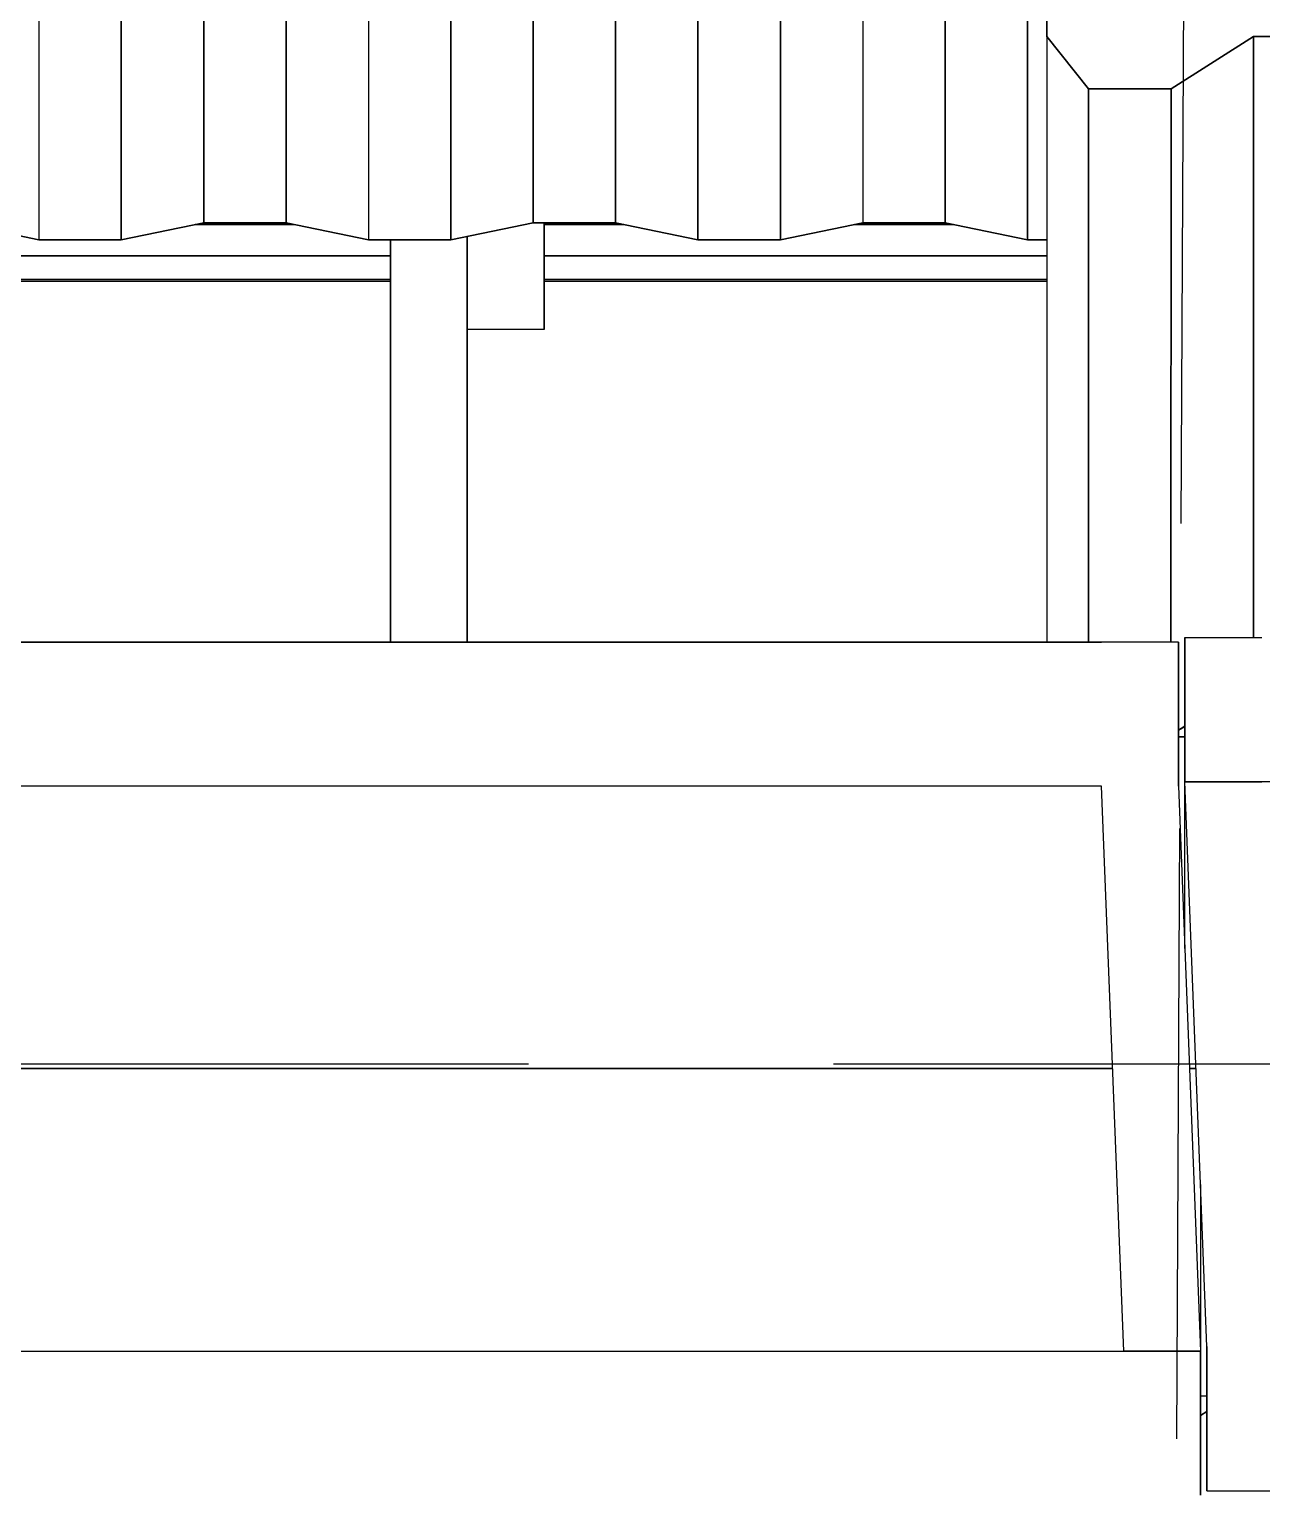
# Model space of a CAD drawing. Header units: millimetres. Extents: x -4997 to -4876, y -8737 to -8661.
# Drawn here: x -4935.351 to -4934.069, y -8701.468 to -8699.947 of the extents above; entities that cross this region are included whole.
import ezdxf

# ---------------------------------------------------------------- set-up
doc = ezdxf.new("R2010")
doc.units = ezdxf.units.MM
doc.header["$LTSCALE"] = 0.1
doc.linetypes.add('HIDDEN', pattern=[9.525, 6.35, -3.175])
for name, color, linetype in [('cobertura nova', 4, 'Continuous'), ('hachuras cobertura', 251, 'Continuous'), ('imagem', 7, 'Continuous'), ('layout cobertura', 251, 'Continuous')]:
    doc.layers.add(name, color=color, linetype=linetype)
picture_1 = doc.add_image_def('image1.jpg', size_in_pixel=(1920, 1080))

msp = doc.modelspace()

# ---------------------------------------------------------------- linework, layer by layer
at = {"layer": 'cobertura nova'}
for p, q in [((-4934.2927, -8699.9544), (-4934.2926, -8699.8847)), ((-4934.2926, -8699.8847), (-4934.2927, -8699.9544)), ((-4934.2493, -8700.0088), (-4934.2927, -8699.9544)), ((-4934.2927, -8699.9544), (-4934.2927, -8700.5846)), ((-4934.2927, -8699.9544), (-4934.2493, -8700.0088)), ((-4934.0778, -8699.9544), (-4934.1635, -8700.0088)), ((-4934.1635, -8700.0088), (-4934.0778, -8699.9544)), ((-4933.9921, -8699.9544), (-4934.0778, -8699.9544)), ((-4934.0778, -8699.9544), (-4934.0778, -8699.9544)), ((-4934.0778, -8699.9544), (-4933.9921, -8699.9544)), ((-4934.1635, -8700.0088), (-4934.2493, -8700.0088)), ((-4934.2493, -8700.0088), (-4934.2493, -8700.0088)), ((-4934.2493, -8700.0088), (-4934.1635, -8700.0088)), ((-4934.1635, -8700.0088), (-4934.1635, -8700.0088)), ((-4935.4272, -8700.1483), (-4935.3415, -8700.166)), ((-4935.3415, -8700.166), (-4935.4272, -8700.1483)), ((-4935.2558, -8700.166), (-4935.17, -8700.1483)), ((-4935.17, -8700.1483), (-4935.2558, -8700.166)), ((-4935.1787, -8700.1501), (-4935.0757, -8700.1501)), ((-4935.0757, -8700.1501), (-4935.1787, -8700.1501)), ((-4935.17, -8700.1483), (-4935.0843, -8700.1483)), ((-4935.17, -8700.1483), (-4935.17, -8700.1483)), ((-4935.0843, -8700.1483), (-4935.17, -8700.1483)), ((-4935.0843, -8700.1483), (-4934.9986, -8700.166)), ((-4935.0843, -8700.1483), (-4935.0843, -8700.1483)), ((-4934.9986, -8700.166), (-4935.0843, -8700.1483)), ((-4934.9129, -8700.166), (-4934.8272, -8700.1483)), ((-4934.8272, -8700.1483), (-4934.9129, -8700.166)), ((-4934.8272, -8700.1483), (-4934.7415, -8700.1483)), ((-4934.8272, -8700.1483), (-4934.8272, -8700.1483)), ((-4934.7415, -8700.1483), (-4934.8272, -8700.1483)), ((-4934.8158, -8700.1483), (-4934.8158, -8700.2594)), ((-4934.8158, -8700.2594), (-4934.8158, -8700.1483)), ((-4934.8158, -8700.1501), (-4934.7328, -8700.1501)), ((-4934.7328, -8700.1501), (-4934.8158, -8700.1501)), ((-4934.7415, -8700.1483), (-4934.6558, -8700.166)), ((-4934.7415, -8700.1483), (-4934.7415, -8700.1483)), ((-4934.6558, -8700.166), (-4934.7415, -8700.1483)), ((-4934.57, -8700.166), (-4934.4843, -8700.1483)), ((-4934.4843, -8700.1483), (-4934.57, -8700.166)), ((-4934.493, -8700.1501), (-4934.39, -8700.1501)), ((-4934.39, -8700.1501), (-4934.493, -8700.1501)), ((-4934.4843, -8700.1483), (-4934.3986, -8700.1483)), ((-4934.3986, -8700.1483), (-4934.4843, -8700.1483)), ((-4934.3986, -8700.1483), (-4934.3129, -8700.166)), ((-4934.3986, -8700.1483), (-4934.3986, -8700.1483)), ((-4934.3129, -8700.166), (-4934.3986, -8700.1483)), ((-4935.3415, -8700.166), (-4935.2558, -8700.166)), ((-4935.2558, -8700.166), (-4935.3415, -8700.166)), ((-4935.2558, -8700.166), (-4935.2558, -8700.166)), ((-4934.9986, -8700.166), (-4934.9129, -8700.166)), ((-4934.9129, -8700.166), (-4934.9986, -8700.166)), ((-4934.9758, -8700.5846), (-4934.9758, -8700.166)), ((-4934.9758, -8700.166), (-4934.9758, -8700.5846)), ((-4934.9129, -8700.166), (-4934.9129, -8700.166)), ((-4934.8958, -8700.1625), (-4934.8958, -8700.5846)), ((-4934.8958, -8700.5846), (-4934.8958, -8700.1625)), ((-4934.8958, -8700.2594), (-4934.8958, -8700.1625)), ((-4934.8958, -8700.1625), (-4934.8958, -8700.2594)), ((-4934.6558, -8700.166), (-4934.57, -8700.166)), ((-4934.6558, -8700.166), (-4934.6558, -8700.166)), ((-4934.57, -8700.166), (-4934.6558, -8700.166)), ((-4934.57, -8700.166), (-4934.57, -8700.166)), ((-4934.3129, -8700.166), (-4934.2927, -8700.166)), ((-4934.3129, -8700.166), (-4934.3129, -8700.166)), ((-4934.2927, -8700.166), (-4934.3129, -8700.166)), ((-4934.9758, -8700.1827), (-4935.9529, -8700.1827)), ((-4935.9529, -8700.1827), (-4934.9758, -8700.1827)), ((-4934.8958, -8700.1827), (-4934.8958, -8700.1827)), ((-4934.8958, -8700.1827), (-4934.8958, -8700.1827)), ((-4934.2927, -8700.1827), (-4934.8158, -8700.1827)), ((-4934.8158, -8700.1827), (-4934.2927, -8700.1827)), ((-4934.9758, -8700.2093), (-4935.956, -8700.2093)), ((-4934.9758, -8700.2072), (-4935.9557, -8700.2072)), ((-4935.9557, -8700.2072), (-4934.9758, -8700.2072)), ((-4934.9758, -8700.2093), (-4934.9758, -8700.5846)), ((-4934.8958, -8700.2072), (-4934.8958, -8700.2072)), ((-4934.8958, -8700.2072), (-4934.8958, -8700.2072)), ((-4934.8958, -8700.5846), (-4934.8958, -8700.2093)), ((-4934.8958, -8700.2093), (-4934.8958, -8700.2093)), ((-4934.2927, -8700.2072), (-4934.8158, -8700.2072)), ((-4934.8158, -8700.2072), (-4934.2927, -8700.2072)), ((-4934.2927, -8700.2093), (-4934.8158, -8700.2093)), ((-4934.8158, -8700.2093), (-4934.8158, -8700.2108)), ((-4934.8158, -8700.2594), (-4934.8158, -8700.2108)), ((-4934.8158, -8700.2108), (-4934.8158, -8700.2594)), ((-4934.8158, -8700.2594), (-4934.8958, -8700.2594)), ((-4934.2358, -8700.5846), (-4938.0758, -8700.5845)), ((-4938.0758, -8700.5845), (-4934.2358, -8700.5846)), ((-4934.2358, -8700.5846), (-4938.0758, -8700.5846)), ((-4938.0758, -8700.5846), (-4934.2358, -8700.5846)), ((-4935.9743, -8700.5846), (-4934.9758, -8700.5846)), ((-4934.2927, -8700.5846), (-4935.9743, -8700.5846)), ((-4934.2927, -8700.5846), (-4935.9743, -8700.5846)), ((-4935.9743, -8700.5846), (-4934.2927, -8700.5846)), ((-4934.2493, -8700.5846), (-4934.2493, -8700.5846)), ((-4934.2493, -8700.5846), (-4934.2493, -8700.5846)), ((-4934.2493, -8700.5846), (-4934.2493, -8700.5846)), ((-4934.1558, -8700.5846), (-4934.2358, -8700.5846)), ((-4934.1558, -8700.5846), (-4934.1558, -8700.6831)), ((-4934.1558, -8700.6831), (-4934.1558, -8700.5846)), ((-4934.1558, -8700.5846), (-4934.1558, -8700.7346)), ((-4934.1558, -8700.5846), (-4934.1558, -8700.7346)), ((-4934.1558, -8700.7346), (-4934.1558, -8700.5846)), ((-4934.1492, -8700.7299), (-4934.1492, -8700.5799)), ((-4934.1492, -8700.5799), (-4934.0692, -8700.5799)), ((-4934.1492, -8700.7299), (-4934.1492, -8700.5799)), ((-4934.1492, -8700.5799), (-4934.1492, -8700.7299)), ((-4934.0692, -8700.58), (-4934.1492, -8700.58)), ((-4934.1492, -8700.6722), (-4934.1558, -8700.6764)), ((-4934.1558, -8700.6764), (-4934.1492, -8700.6723)), ((-4934.1558, -8700.6764), (-4934.1558, -8700.6831)), ((-4934.1558, -8700.6831), (-4934.1558, -8700.6764)), ((-4934.1558, -8700.6831), (-4934.1492, -8700.6831)), ((-4934.1492, -8700.6831), (-4934.1558, -8700.6831)), ((-4934.2358, -8700.7346), (-4938.0758, -8700.7346)), ((-4934.2128, -8701.3225), (-4934.2358, -8700.7346)), ((-4934.1558, -8700.7346), (-4934.1328, -8701.3225)), ((-4934.0692, -8700.7299), (-4934.1492, -8700.7299)), ((-4934.1492, -8700.7299), (-4934.1492, -8700.7299)), ((-4934.1492, -8700.7299), (-4934.0692, -8700.7299)), ((-4934.1262, -8701.3178), (-4934.1492, -8700.7299)), ((-4934.1492, -8700.7299), (-4934.0692, -8700.7299)), ((-4934.1492, -8700.9035), (-4934.1492, -8700.73)), ((-4930.2292, -8700.73), (-4934.0692, -8700.7299)), ((-4934.2243, -8701.0285), (-4935.7371, -8701.0285)), ((-4935.7371, -8701.0285), (-4934.2243, -8701.0285)), ((-4934.1377, -8701.0239), (-4934.1445, -8701.0239)), ((-4934.1375, -8701.0285), (-4934.1443, -8701.0285)), ((-4934.1443, -8701.0285), (-4934.1375, -8701.0285)), ((-4934.1328, -8701.149), (-4934.1328, -8701.3739)), ((-4934.1262, -8701.3178), (-4934.1262, -8701.4678)), ((-4934.1262, -8701.4678), (-4934.1262, -8701.3178)), ((-4934.1262, -8701.4678), (-4934.1262, -8701.3178)), ((-4934.1262, -8701.3178), (-4934.1262, -8701.4678)), ((-4938.0528, -8701.3224), (-4934.2128, -8701.3225)), ((-4934.1328, -8701.3225), (-4934.2128, -8701.3225)), ((-4934.2128, -8701.3225), (-4934.1328, -8701.3225)), ((-4934.1328, -8701.3225), (-4934.2128, -8701.3225)), ((-4934.1328, -8701.3225), (-4934.1328, -8701.4725)), ((-4934.1328, -8701.3225), (-4934.1328, -8701.3225)), ((-4934.1328, -8701.3225), (-4934.1328, -8701.4725)), ((-4934.1328, -8701.4725), (-4934.1328, -8701.3225)), ((-4934.1262, -8701.3693), (-4934.1328, -8701.3693)), ((-4934.1328, -8701.3739), (-4934.1328, -8701.3739)), ((-4934.1262, -8701.4678), (-4934.1262, -8701.3693)), ((-4934.1262, -8701.3853), (-4934.1262, -8701.3693)), ((-4934.1262, -8701.3693), (-4934.1262, -8701.4678)), ((-4934.1262, -8701.3853), (-4934.1328, -8701.3895)), ((-4934.1328, -8701.3895), (-4934.1262, -8701.3853)), ((-4934.1262, -8701.4678), (-4934.0462, -8701.4678))]:
    msp.add_line(p, q, dxfattribs=at)
at = {"layer": 'hachuras cobertura'}
for p, q in [((-4935.17, -8692.5065), (-4935.17, -8700.1483)), ((-4935.17, -8700.1483), (-4935.17, -8692.5065)), ((-4935.0843, -8692.5065), (-4935.0843, -8700.1483)), ((-4935.0843, -8700.1483), (-4935.0843, -8692.5065)), ((-4934.8271, -8692.5065), (-4934.8272, -8700.1483)), ((-4934.8272, -8700.1483), (-4934.8271, -8692.5065)), ((-4934.7414, -8692.5065), (-4934.7415, -8700.1483)), ((-4934.7415, -8700.1483), (-4934.7414, -8692.5065)), ((-4934.4843, -8692.5065), (-4934.4843, -8700.1483)), ((-4934.3986, -8692.5065), (-4934.3986, -8700.1483)), ((-4934.3986, -8700.1483), (-4934.3986, -8692.5065)), ((-4935.3414, -8692.5242), (-4935.3415, -8700.166)), ((-4935.2557, -8692.5242), (-4935.2558, -8700.166)), ((-4935.2558, -8700.166), (-4935.2557, -8692.5242)), ((-4934.9986, -8692.5242), (-4934.9986, -8700.166)), ((-4934.9128, -8692.5242), (-4934.9129, -8700.166)), ((-4934.9129, -8700.166), (-4934.9128, -8692.5242)), ((-4934.6557, -8692.5242), (-4934.6558, -8700.166)), ((-4934.6558, -8700.166), (-4934.6557, -8692.5242)), ((-4934.57, -8692.5242), (-4934.57, -8700.166)), ((-4934.57, -8700.166), (-4934.57, -8692.5242)), ((-4934.3128, -8692.5242), (-4934.3129, -8700.166)), ((-4934.3129, -8700.166), (-4934.3128, -8692.5242)), ((-4934.0779, -8700.5799), (-4934.0778, -8699.9544)), ((-4934.0778, -8699.9544), (-4934.0779, -8700.5799)), ((-4934.2493, -8700.5846), (-4934.2493, -8700.0088)), ((-4934.2493, -8700.0088), (-4934.2493, -8700.5846)), ((-4934.1636, -8700.5846), (-4934.1635, -8700.0088)), ((-4934.1635, -8700.0088), (-4934.1636, -8700.5846))]:
    msp.add_line(p, q, dxfattribs=at)
at = {"layer": 'layout cobertura', "linetype": 'HIDDEN'}
for p, q in [((-4934.1951, -8709.0335), (-4934.1163, -8693.0337)), ((-4878.6346, -8701.024), (-4995.0367, -8701.0236))]:
    msp.add_line(p, q, dxfattribs=at)

# ---------------------------------------------------------------- pictures from other files: only their frames are drawn
at = {"layer": 'imagem'}
image = msp.add_image(picture_1, insert=(-4995.0367, -8736.0525), size_in_units=(116.4021, 65.4762), dxfattribs=at)
image.dxf.flags = 7

doc.saveas('drawing.dxf')
